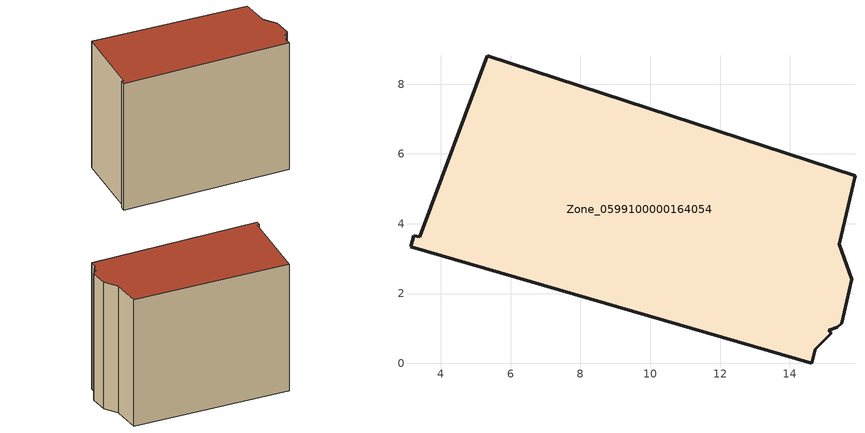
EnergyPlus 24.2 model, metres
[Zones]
Zone_0599100000164054
 floor ground (C_G): 5.32,8.82 15.87,5.37 15.41,3.41 15.77,2.41 15.48,1.14 15.36,1.03 15.12,0.94 15.19,0.86 14.72,0.41 14.63,0 3.13,3.34 3.23,3.66 3.4,3.63 z0
 wall outside (C_F): 3.13,3.34 14.63,0 14.72,0.41 15.19,0.86 15.12,0.94 15.36,1.03 15.48,1.14 15.77,2.41 15.41,3.41 15.87,5.37 5.32,8.82 3.4,3.63 3.23,3.66 3.13,3.34 z0:9.46
 roof outside (C_R): 3.23,3.66 3.13,3.34 14.63,0 14.72,0.41 15.19,0.86 15.12,0.94 15.36,1.03 15.48,1.14 15.77,2.41 15.41,3.41 15.87,5.37 5.32,8.82 3.4,3.63 z9.46
[BUILDING]
Pand.0599100000164054: North Axis=0; Terrain=City; Loads Convergence Tolerance Value=0.04; Temperature Convergence Tolerance Value=0.4; Solar Distribution=FullExterior; Maximum Number of Warmup Days=25; Minimum Number of Warmup Days=1
[Site:Location]
Rotterdam.The.Hague.AP_ZH_NLD Design_Conditions: Latitude=51.96; Longitude=4.45; Time Zone=1; Elevation=-4.5
[SITE:GROUNDTEMPERATURE:BUILDINGSURFACE]
18, 18, 18, 18, 18, 18, 18, 18, 18, 18, 18, 18
[MATERIAL] Thermal Absorptance=0.9; Solar Absorptance=0.7; Visible Absorptance=0.7
Name | Roughness | Thickness | Conductivity | Density | Specific Heat
G.TI.1946 | MediumSmooth | 0.15 | 1 | 540 | 1210
F.TI.1946 | Rough | 0.3 | 0.857143 | 1920 | 840
R.TI.1946 | MediumRough | 0.2 | 0.1 | 1500 | 1000
[CONSTRUCTION]
C_G: G.TI.1946
C_F: F.TI.1946
C_R: R.TI.1946
[ZONE]
Zone_0599100000164054: Type=1; Multiplier=1; Ceiling Height=Autocalculate; Volume=Autocalculate; Floor Area=autocalculate; Part of Total Floor Area=Yes
[ZONEINFILTRATION:DESIGNFLOWRATE]
Infil_Zone_0599100000164054: Zone or ZoneList or Space or SpaceList=Zone_0599100000164054; Schedule=AlwaysOn; Design Flow Rate Calculation Method=Flow/Area; Flow Rate per Floor Area=0.003; Constant Term Coefficient=1; Temperature Term Coefficient=0; Velocity Term Coefficient=0; Velocity Squared Term Coefficient=0
[HVACTEMPLATE:ZONE:IDEALLOADSAIRSYSTEM]
Zone_0599100000164054: Maximum Heating Supply Air Temperature=50; Minimum Cooling Supply Air Temperature=13; Maximum Heating Supply Air Humidity Ratio=0.0156; Minimum Cooling Supply Air Humidity Ratio=0.0077; Heating Limit=NoLimit; Cooling Limit=NoLimit; Dehumidification Control Type=ConstantSensibleHeatRatio; Cooling Sensible Heat Ratio=0.7; Dehumidification Setpoint=60; Humidification Control Type=None; Humidification Setpoint=30; Outdoor Air Method=None; Outdoor Air Flow Rate per Person=0.00944; Outdoor Air Flow Rate per Zone Floor Area=0; Outdoor Air Flow Rate per Zone=0; Demand Controlled Ventilation Type=None; Outdoor Air Economizer Type=NoEconomizer; Heat Recovery Type=None; Sensible Heat Recovery Effectiveness=0.7; Latent Heat Recovery Effectiveness=0.65
[ZONECONTROL:THERMOSTAT]
ThermostatControl_Zone_0599100000164054: Zone or ZoneList=Zone_0599100000164054; Control Type Schedule=DualSetpointControlType; Control 1=Thermostat_Zone_0599100000164054; Temperature Difference Between Cutout And Setpoint=0
[THERMOSTATSETPOINT:DUALSETPOINT]
Thermostat_Zone_0599100000164054: Heating Setpoint Temperature Schedule=HeatingSetpoint_Zone_0599100000164054; Cooling Setpoint Temperature Schedule=CoolingSetpoint_Zone_0599100000164054
[SCHEDULE:COMPACT]
HeatingSetpoint_Zone_0599100000164054: Through: 12/31, For: AllDays, Until: 24:00, 21
CoolingSetpoint_Zone_0599100000164054: Through: 12/31, For: AllDays, Until: 24:00, 24
DualSetpointControlType: Through: 12/31, For: AllDays, Until: 24:00, 4
AlwaysOn: Through: 12/31, For: AllDays, Until: 24:00, 1
